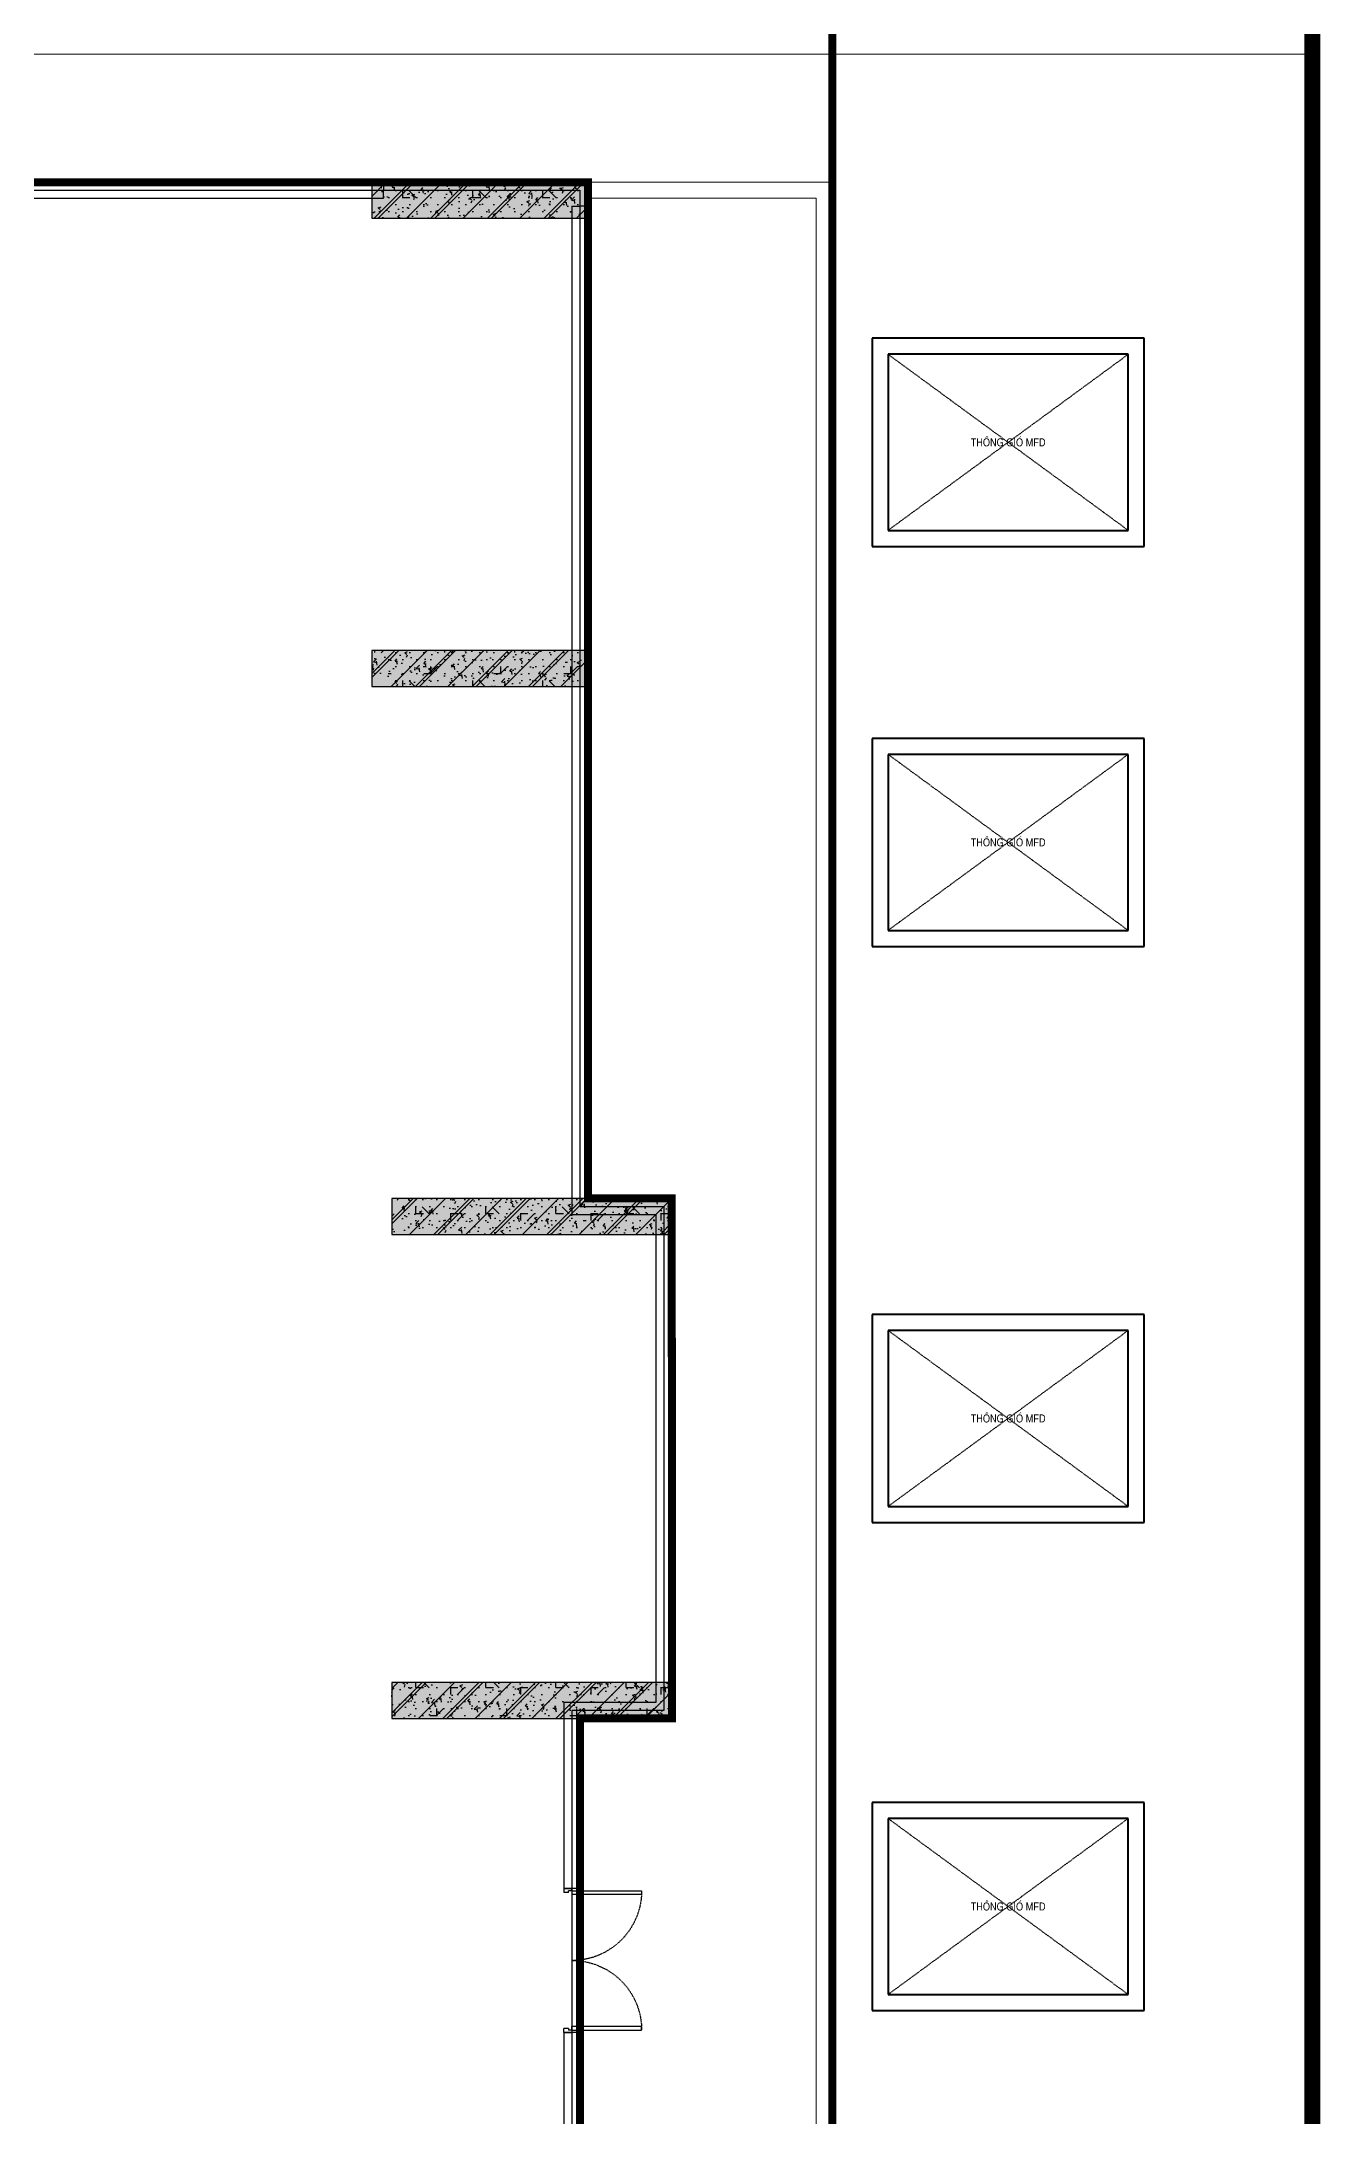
# Model space of a CAD drawing. Header units: millimetres. Extents: x 379264 to 1158416, y -283062 to 356890.
# Drawn here: x 1020393 to 1020713, y -4820 to -4302 of the extents above; entities that cross this region are included whole.
import ezdxf
from ezdxf.enums import TextEntityAlignment as Align

# ---------------------------------------------------------------- set-up
doc = ezdxf.new("R2010")
doc.units = ezdxf.units.MM
for name, pattern in [('keyplan TANG 1$0$Core 1A$0$Hidden10.5', [1.5, 1, -0.5]), ('keyplan TANG 1$0$mb tang 1 TWB$0$Hidden10.5', [1.5, 1, -0.5]), ('keyplan TANG 1$0$MB_Luoi truc$1$HTT Center', [13, 10, -1, 1, -1]), ('keyplan TANG 1$0$Ranh dat$0$HTT Divide', [18, 10, -2, 1, -2, 1, -2]), ('keyplan TANG 1$0$Ranh dat$0$HTT Hidden 21', [3, 2, -1])]:
    doc.linetypes.add(name, pattern=pattern)
for name, color, linetype in [('BLOCK C - CHI TIET THANG 9$0$DnW', 20, 'Continuous'), ('keyplan TANG 1$0$Concrete Line', 250, 'Continuous'), ('keyplan TANG 1$0$Door', 250, 'Continuous'), ('keyplan TANG 1$0$mb tang 1 TWB$0$Curtain Line', 250, 'Continuous'), ('keyplan TANG 1$0$mb tang 1 TWB$0$Door', 250, 'Continuous'), ('keyplan TANG 1$0$mb tang 1 TWB$0$Glass', 250, 'Continuous'), ('keyplan TANG 1$0$MB_Cot tang 1$0$Concrete Hatch', 250, 'Continuous'), ('keyplan TANG 1$0$MB_Cot tang 1$0$Concrete Line', 250, 'Continuous'), ('keyplan TANG 1$0$MB_Cot tang 1$0$Concrete Solid', 250, 'Continuous'), ('keyplan TANG 1$0$Opening Hidden', 250, 'keyplan TANG 1$0$Core 1A$0$Hidden10.5'), ('keyplan TANG 1$0$Opening Line', 250, 'Continuous'), ('keyplan TANG 1$0$Opening Text', 250, 'Continuous')]:
    doc.layers.add(name, color=color, linetype=linetype)
for name, color, linetype, lineweight in [('keyplan TANG 1$0$Hatch vat lieu', 250, 'Continuous', 5), ('keyplan TANG 1$0$MB_Luoi truc$1$Luoi Truc', 250, 'keyplan TANG 1$0$MB_Luoi truc$1$HTT Center', 9), ('keyplan TANG 1$0$Net cat Tuong', 250, 'Continuous', 40), ('keyplan TANG 1$0$Net Thay khac', 250, 'Continuous', 15), ('keyplan TANG 1$0$Net thay Tuong', 250, 'Continuous', 20), ('keyplan TANG 1$0$Ranh dat$0$CGXD', 250, 'keyplan TANG 1$0$Ranh dat$0$HTT Hidden 21', 40), ('keyplan TANG 1$0$Ranh dat$0$Ranh dat', 250, 'keyplan TANG 1$0$Ranh dat$0$HTT Divide', 40)]:
    doc.layers.add(name, color=color, linetype=linetype, lineweight=lineweight)
doc.styles.add('keyplan TANG 1$0$VNI-HelveC', font='VHELVCN_0.TTF')

# ---------------------------------------------------------------- blocks, each defined once
blk = doc.blocks.new('*U1375')
at = {"layer": 'keyplan TANG 1$0$Opening Hidden'}
for p, q in [((0, 0), (3000, 2200)), ((3000, 0), (0, 2200))]:
    blk.add_line(p, q, dxfattribs=at)
at = {"layer": 'keyplan TANG 1$0$Opening Line'}
blk.add_lwpolyline([(0, 0), (3000, 5.684341886080801e-14), (3000, 2200), (0, 2200)], close=True, dxfattribs=at)
at = {"layer": 'keyplan TANG 1$0$Opening Text', "style": 'keyplan TANG 1$0$VNI-HelveC'}
blk.add_attdef('OPENING', text='', height=100, dxfattribs=at).set_placement((1500, 1100.000000000007), align=Align.MIDDLE_CENTER)
blk = doc.blocks.new('keyplan TANG 1$0$A$Cec98b088')
at = {"layer": 'keyplan TANG 1$0$Net cat Tuong'}
for p, q in [((102050.0040354479, 151350.0000035691), (102050.0040354479, 148750.0000035691)), ((105450.0040354479, 151350.0000035691), (102050.0040354479, 151350.0000035691)), ((105450.0040354479, 148750.0000035691), (105450.0040354479, 151350.0000035691)), ((102250.0040354479, 151150.0000035691), (102250.0040354479, 148950.0000035691)), ((105250.0040354479, 151150.0000035691), (102250.0040354479, 151150.0000035691)), ((105250.0040354479, 148950.0000035691), (105250.0040354479, 151150.0000035691)), ((102250.0040354479, 148950.0000035691), (105250.0040354479, 148950.0000035691)), ((102050.0040354479, 148750.0000035691), (105450.0040354479, 148750.0000035691)), ((102050.0040354479, 146350.0000035691), (102050.0040354479, 143750.0000035691)), ((105450.0040354479, 146350.0000035691), (102050.0040354479, 146350.0000035691)), ((105450.0040354479, 143750.0000035691), (105450.0040354479, 146350.0000035691)), ((102250.0040354479, 146150.0000035691), (102250.0040354479, 143950.0000035691)), ((105250.0040354479, 146150.0000035691), (102250.0040354479, 146150.0000035691)), ((105250.0040354479, 143950.0000035691), (105250.0040354479, 146150.0000035691)), ((102250.0040354479, 143950.0000035691), (105250.0040354479, 143950.0000035691)), ((102050.0040354479, 143750.0000035691), (105450.0040354479, 143750.0000035691)), ((102050.0040354479, 139150.0000035691), (102050.0040354479, 136550.0000035691)), ((105450.0040354479, 139150.0000035691), (102050.0040354479, 139150.0000035691)), ((105450.0040354479, 136550.0000035691), (105450.0040354479, 139150.0000035691)), ((102250.0040354479, 138950.0000035691), (102250.0040354479, 136750.0000035691)), ((105250.0040354479, 138950.0000035691), (102250.0040354479, 138950.0000035691)), ((105250.0040354479, 136750.0000035691), (105250.0040354479, 138950.0000035691)), ((102250.0040354479, 136750.0000035691), (105250.0040354479, 136750.0000035691)), ((102050.0040354479, 136550.0000035691), (105450.0040354479, 136550.0000035691)), ((102050.0040354479, 133050.0000035691), (102050.0040354479, 130450.0000035691)), ((105450.0040354479, 133050.0000035691), (102050.0040354479, 133050.0000035691)), ((105450.0040354479, 130450.0000035691), (105450.0040354479, 133050.0000035691)), ((102250.0040354479, 132850.0000035691), (102250.0040354479, 130650.0000035691)), ((105250.0040354479, 132850.0000035691), (102250.0040354479, 132850.0000035691)), ((105250.0040354479, 130650.0000035691), (105250.0040354479, 132850.0000035691)), ((102250.0040354479, 130650.0000035691), (105250.0040354479, 130650.0000035691)), ((102050.0040354479, 130450.0000035691), (105450.0040354479, 130450.0000035691))]:
    blk.add_line(p, q, dxfattribs=at)
at = {"layer": 'keyplan TANG 1$0$Opening Line'}
for p in [(102250.0000002426, 148950.0000035691), (102250.0040354479, 143950.0000035691), (102250.0040354479, 136750.0000035691), (102250.0000002426, 130650.0000035691)]:
    blk.add_blockref('*U1375', p, dxfattribs=at).add_auto_attribs({'OPENING': 'THOÂNG GIOÙ MFD'})
blk = doc.blocks.new('keyplan TANG 1$0$mb tang 1 TWB$0$Door 1800-1')
at = {"color": 0, "linetype": 'ByBlock'}
for p, q in [((29.99999962575384, 100.0000000003201), (29.9999996257684, 970.0000000003201)), ((29.9999996257684, 970.0000000003201), (74.9999996257684, 970.0000000003201)), ((74.9999996257684, 970.0000000003201), (74.99999962575384, 100.0000000003201)), ((1724.999999999985, 970.0000000003201), (1725, 100.0000000003201)), ((1769.999999999985, 970.0000000003201), (1724.999999999985, 970.0000000003201)), ((1770, 100.0000000003201), (1769.999999999985, 970.0000000003201)), ((29.99999962575384, 100.0000000003201), (-3.742461558431387e-07, 100.000000000131)), ((-3.742461558431387e-07, 100.000000000131), (0, 0)), ((0, 0), (50, 4.074536263942719e-10)), ((29.99999962575384, 100.0000000003201), (29.99999979416316, 55.00000000033469)), ((29.99999962575384, 100.0000000003201), (74.99999962575384, 100.0000000003201)), ((49.99999979417771, 55.00000000046566), (29.99999979416316, 55.00000000033469)), ((49.99999979417771, 55.00000000046566), (50, 4.074536263942719e-10)), ((1770, 100.0000000003201), (1725, 100.0000000003201)), ((1749.999999831576, 55.00000000046566), (1769.999999831591, 55.00000000033469)), ((1749.999999831576, 55.00000000046566), (1749.999999625754, 4.074536263942719e-10)), ((1799.999999625754, 0), (1749.999999625754, 4.074536263942719e-10)), ((1770, 100.0000000003201), (1800, 100.000000000131)), ((1770, 100.0000000003201), (1769.999999831591, 55.00000000033469)), ((1800, 100.000000000131), (1799.999999625754, 0))]:
    blk.add_line(p, q, dxfattribs=at)
at = {"color": 0, "linetype": 'keyplan TANG 1$0$mb tang 1 TWB$0$Hidden10.5'}
for centre, start, end in [((29.99999962575384, 100.0000000003201), 0, 90), ((1770, 100.0000000003201), 90, 180)]:
    blk.add_arc(centre, 870.0000001871231, start, end, dxfattribs=at)
blk = doc.blocks.new('*U1408')
at = {"layer": 'keyplan TANG 1$0$mb tang 1 TWB$0$Door'}
blk.add_blockref('keyplan TANG 1$0$mb tang 1 TWB$0$Door 1800-1', (0, 0), dxfattribs=at)
blk = doc.blocks.new('*U1393')
at = {"layer": 'keyplan TANG 1$0$MB_Cot tang 1$0$Concrete Hatch'}
h = blk.add_hatch(dxfattribs=at)
h.set_pattern_fill('CONCRETE', color=256, scale=50, style=0, pattern_type=2)
h.set_pattern_definition([(45, (1850, -199.9999999999998), (-176.7766952966369, 176.7766952966369), []), (45, (1850, -149.9999999999998), (-353.5533905932737, 353.5533905932738), []), (49.99999999999999, (1850, -199.9999999999998), (358.6300913003767, -31.37606749129755), [37.5, -412.5]), (355, (1850, -199.9999999999998), (-69.3756668065, 376.0960668500059), [30, -330]), (100.4514, (1879.88584, -202.6146699999998), (289.2546908570108, 344.7197710304768), [31.870095, -350.571056]), (46.18420000000001, (1850, -99.99999999999983), (533.6205243128222, -82.75950716450905), [56.25, -618.75]), (96.6356, (1894.4683725, -106.8966534999998), (467.3313527743517, 487.0589354502209), [47.805144, -525.8565]), (351.1842, (1850, -99.99999999999983), (467.3309725668136, 487.0593004626623), [45, -495]), (21, (1900, -124.9999999999998), (298.4535260592309, -201.3094453326694), [37.5, -412.5]), (326.0000000000001, (1900, -124.9999999999998), (121.6576659607909, 362.5750225234265), [30, -330]), (71.4514, (1924.8711165, -141.7758029999998), (420.111314290745, 161.2652483549762), [31.870095, -350.571056]), (37.50000000000001, (1850, -199.9999999999998), (6.079927658645334, 166.4469269156558), [0, -326, 0, -335, 0, -331.25]), (7.499999999999999, (1850, -199.9999999999998), (131.5347687210743, 197.2058559411801), [0, -191, 0, -318.5, 0, -126.25]), (327.5, (1738.5, -199.9999999999998), (266.9112180862045, -11.2774358671899), [0, -125, 0, -390, 0, -517.5]), (317.5, (1688.5, -199.9999999999998), (291.5930846711931, 50.05249116615882), [0, -162.5, 0, -259, 0, -367.5]), (0, (2025, -24.99999999999983), (0, 875), [87.5, -787.5]), (0, (2287.5, 150.0000000000002), (0, 875), [87.5, -787.5]), (0, (2112.5, 500.0000000000002), (0, 875), [87.5, -350, 87.5, -350]), (90, (2025, -24.99999999999983), (-875, 5.35782974626967e-14), [87.5, -787.5]), (90, (2112.5, 500.0000000000002), (-875, 5.35782974626967e-14), [87.5, -787.5]), (90, (2375, 150.0000000000002), (-875, 5.35782974626967e-14), [87.5, -787.5]), (90, (2550, 412.5000000000002), (-875, 5.35782974626967e-14), [87.5, -787.5]), (135, (2112.5, -24.99999999999983), (-875.016357447105, 8.881784197001252e-14), [123.76, -1113.7]), (135, (2200, 500.0000000000002), (-875.016357447105, 8.881784197001252e-14), [123.76, -1113.7]), (45, (2287.5, 150.0000000000002), (8.881784197001252e-14, 875.016357447105), [123.76, -247.485, 123.76, -742.455]), (0, (1675, -199.9999999999998), (87.5, 87.5), [-175, 0])])
h.paths.add_polyline_path([(-400, 150), (-400, -299.9999999999998), (2300, -299.9999999999999), (2300, 150)])
at = {"layer": 'keyplan TANG 1$0$MB_Cot tang 1$0$Concrete Solid'}
blk.add_hatch(color=256, dxfattribs=at).paths.add_polyline_path([(-400, 150), (-400, -299.9999999999998), (2300, -299.9999999999999), (2300, 150)])
at = {"layer": 'keyplan TANG 1$0$MB_Cot tang 1$0$Concrete Line'}
blk.add_lwpolyline([(-400, 150), (-400, -299.9999999999998), (2300, -299.9999999999999), (2300, 150)], close=True, dxfattribs=at)
blk = doc.blocks.new('*U1394')
at = {"layer": 'keyplan TANG 1$0$MB_Cot tang 1$0$Concrete Hatch'}
h = blk.add_hatch(dxfattribs=at)
h.set_pattern_fill('CONCRETE', color=256, scale=50, style=0, pattern_type=2)
h.set_pattern_definition([(45, (1050, -299.9999999999999), (-176.7766952966369, 176.7766952966369), []), (45, (1050, -249.9999999999999), (-353.5533905932737, 353.5533905932738), []), (49.99999999999999, (1050, -299.9999999999999), (358.6300913003767, -31.37606749129755), [37.5, -412.5]), (355, (1050, -299.9999999999999), (-69.3756668065, 376.0960668500059), [30, -330]), (100.4514, (1079.88584, -302.6146699999999), (289.2546908570108, 344.7197710304768), [31.870095, -350.571056]), (46.18420000000001, (1050, -199.9999999999999), (533.6205243128222, -82.75950716450905), [56.25, -618.75]), (96.6356, (1094.4683725, -206.8966534999999), (467.3313527743517, 487.0589354502209), [47.805144, -525.8565]), (351.1842, (1050, -199.9999999999999), (467.3309725668136, 487.0593004626623), [45, -495]), (21, (1100, -224.9999999999999), (298.4535260592309, -201.3094453326694), [37.5, -412.5]), (326.0000000000001, (1100, -224.9999999999999), (121.6576659607909, 362.5750225234265), [30, -330]), (71.4514, (1124.8711165, -241.7758029999999), (420.111314290745, 161.2652483549762), [31.870095, -350.571056]), (37.50000000000001, (1050, -299.9999999999999), (6.079927658645334, 166.4469269156558), [0, -326, 0, -335, 0, -331.25]), (7.499999999999999, (1050, -299.9999999999999), (131.5347687210743, 197.2058559411801), [0, -191, 0, -318.5, 0, -126.25]), (327.5, (938.5000000000002, -299.9999999999999), (266.9112180862045, -11.2774358671899), [0, -125, 0, -390, 0, -517.5]), (317.5, (888.5000000000002, -299.9999999999999), (291.5930846711931, 50.05249116615882), [0, -162.5, 0, -259, 0, -367.5]), (0, (1225, -124.9999999999999), (0, 875), [87.5, -787.5]), (0, (1487.5, 50.00000000000011), (0, 875), [87.5, -787.5]), (0, (1312.5, 400.0000000000001), (0, 875), [87.5, -350, 87.5, -350]), (90, (1225, -124.9999999999999), (-875, 5.35782974626967e-14), [87.5, -787.5]), (90, (1312.5, 400.0000000000001), (-875, 5.35782974626967e-14), [87.5, -787.5]), (90, (1575, 50.00000000000011), (-875, 5.35782974626967e-14), [87.5, -787.5]), (90, (1750, 312.5000000000001), (-875, 5.35782974626967e-14), [87.5, -787.5]), (135, (1312.5, -124.9999999999999), (-875.016357447105, 8.881784197001252e-14), [123.76, -1113.7]), (135, (1400, 400.0000000000001), (-875.016357447105, 8.881784197001252e-14), [123.76, -1113.7]), (45, (1487.5, 50.00000000000011), (8.881784197001252e-14, 875.016357447105), [123.76, -247.485, 123.76, -742.455]), (0, (875.0000000000002, -299.9999999999999), (87.5, 87.5), [-175, 0])])
h.paths.add_polyline_path([(-1200, 100), (-1200, -349.9999999999999), (2300, -350), (2300, 100)])
at = {"layer": 'keyplan TANG 1$0$MB_Cot tang 1$0$Concrete Solid'}
blk.add_hatch(color=256, dxfattribs=at).paths.add_polyline_path([(-1200, 100), (-1200, -349.9999999999999), (2300, -350), (2300, 100)])
at = {"layer": 'keyplan TANG 1$0$MB_Cot tang 1$0$Concrete Line'}
blk.add_lwpolyline([(-1200, 100), (-1200, -349.9999999999999), (2300, -350), (2300, 100)], close=True, dxfattribs=at)
blk = doc.blocks.new('*U1395')
at = {"layer": 'keyplan TANG 1$0$MB_Cot tang 1$0$Concrete Hatch'}
h = blk.add_hatch(dxfattribs=at)
h.set_pattern_fill('CONCRETE', color=256, scale=50, style=0, pattern_type=2)
h.set_pattern_definition([(45, (1050, -99.99999999999986), (-176.7766952966369, 176.7766952966369), []), (45, (1050, -49.99999999999986), (-353.5533905932737, 353.5533905932738), []), (49.99999999999999, (1050, -99.99999999999986), (358.6300913003767, -31.37606749129755), [37.5, -412.5]), (355, (1050, -99.99999999999986), (-69.3756668065, 376.0960668500059), [30, -330]), (100.4514, (1079.88584, -102.6146699999998), (289.2546908570108, 344.7197710304768), [31.870095, -350.571056]), (46.18420000000001, (1050, 1.4210854715202e-13), (533.6205243128222, -82.75950716450905), [56.25, -618.75]), (96.6356, (1094.4683725, -6.896653499999871), (467.3313527743517, 487.0589354502209), [47.805144, -525.8565]), (351.1842, (1050, 1.4210854715202e-13), (467.3309725668136, 487.0593004626623), [45, -495]), (21, (1100, -24.99999999999986), (298.4535260592309, -201.3094453326694), [37.5, -412.5]), (326.0000000000001, (1100, -24.99999999999986), (121.6576659607909, 362.5750225234265), [30, -330]), (71.4514, (1124.8711165, -41.77580299999985), (420.111314290745, 161.2652483549762), [31.870095, -350.571056]), (37.50000000000001, (1050, -99.99999999999986), (6.079927658645334, 166.4469269156558), [0, -326, 0, -335, 0, -331.25]), (7.499999999999999, (1050, -99.99999999999986), (131.5347687210743, 197.2058559411801), [0, -191, 0, -318.5, 0, -126.25]), (327.5, (938.5000000000002, -99.99999999999986), (266.9112180862045, -11.2774358671899), [0, -125, 0, -390, 0, -517.5]), (317.5, (888.5000000000002, -99.99999999999986), (291.5930846711931, 50.05249116615882), [0, -162.5, 0, -259, 0, -367.5]), (0, (1225, 75.00000000000014), (0, 875), [87.5, -787.5]), (0, (1487.5, 250.0000000000001), (0, 875), [87.5, -787.5]), (0, (1312.5, 600.0000000000001), (0, 875), [87.5, -350, 87.5, -350]), (90, (1225, 75.00000000000014), (-875, 5.35782974626967e-14), [87.5, -787.5]), (90, (1312.5, 600.0000000000001), (-875, 5.35782974626967e-14), [87.5, -787.5]), (90, (1575, 250.0000000000001), (-875, 5.35782974626967e-14), [87.5, -787.5]), (90, (1750, 512.5000000000001), (-875, 5.35782974626967e-14), [87.5, -787.5]), (135, (1312.5, 75.00000000000014), (-875.016357447105, 8.881784197001252e-14), [123.76, -1113.7]), (135, (1400, 600.0000000000001), (-875.016357447105, 8.881784197001252e-14), [123.76, -1113.7]), (45, (1487.5, 250.0000000000001), (8.881784197001252e-14, 875.016357447105), [123.76, -247.485, 123.76, -742.455]), (0, (875.0000000000002, -99.99999999999986), (87.5, 87.5), [-175, 0])])
h.paths.add_polyline_path([(-1200, 200), (-1200, -249.9999999999999), (2300, -250), (2300, 200)])
at = {"layer": 'keyplan TANG 1$0$MB_Cot tang 1$0$Concrete Solid'}
blk.add_hatch(color=256, dxfattribs=at).paths.add_polyline_path([(-1200, 200), (-1200, -249.9999999999999), (2300, -250), (2300, 200)])
at = {"layer": 'keyplan TANG 1$0$MB_Cot tang 1$0$Concrete Line'}
blk.add_lwpolyline([(-1200, 200), (-1200, -249.9999999999999), (2300, -250), (2300, 200)], close=True, dxfattribs=at)
blk = doc.blocks.new('keyplan TANG 1')
at = {"color": 7, "const_width": 100}
blk.add_lwpolyline([(76850.00000000146, 128825.0000012901), (76850.00000000102, 136500.0000023285), (77898.45461165837, 136500.0000023284), (77898.45461165837, 145899.9999999999), (76850.00000000105, 145899.9999999999), (76850.00000000105, 153300.0000088456), (87550, 153300.0000088456), (87550, 150600.0000088456), (87325, 150600.0000088456), (87325, 148400.0000025484), (89098.45461165832, 148400.0000025484), (89098.45461352073, 153300.0000056996), (98500.00000011947, 153300.0000056996), (98500.00000012512, 140600.0000088456), (99548.45461165824, 140600.0000088456), (99550.00000011947, 134100.0000088456), (98401.54538834281, 134100.0000088456), (98401.54538834281, 128050.0000088458)], dxfattribs=at)
at = {"layer": 'keyplan TANG 1$0$Door'}
blk.add_line((98401.5453883428, 131975.0000086587), (98401.5453883428, 130149.9975938711), dxfattribs=at)
at = {"layer": 'keyplan TANG 1$0$Hatch vat lieu'}
blk.add_lwpolyline([(109349.8483798821, -13999.98268984523), (109349.5903824269, 42637.13910042669, 0.1989117909172796), (107650.8001280504, 46738.34159603139), (103168.861177274, 51220.25959671056, -0.1988939355264564), (101352.912990938, 55603.87768203064), (101351.9884827284, 67603.43737283116, -0.1989309245650988), (103167.9182883246, 71987.94624309614), (107650.6445198833, 76470.68910999577, 0.19891306903284), (109349.4175791755, 80571.92725168241), (109349.0835498584, 153900.0127572828, 0.4142122281650553), (106549.0835498872, 156700.0000025232), (88996.7541023586, 156700.0000025232, 0.414213562373095), (87196.7541023586, 154900.0000025232, 0.414213562373095)], format="xyb", dxfattribs=at)
for points in [[(102050.0040354479, 151350.0000035689), (105450.0040354479, 151350.0000035689), (105450.0040354479, 148750.0000035689), (102050.0040354479, 148750.0000035689)], [(102050.0040354479, 146350.0000035689), (105450.0040354479, 146350.0000035689), (105450.0040354479, 143750.0000035689), (102050.0040354479, 143750.0000035689)], [(102050.0040354479, 139150.0000035689), (105450.0040354479, 139150.0000035689), (105450.0040354479, 136550.0000035689), (102050.0040354479, 136550.0000035689)], [(102050.0040354479, 133050.0000035689), (105450.0040354479, 133050.0000035689), (105450.0040354479, 130450.0000035689), (102050.0040354479, 130450.0000035689)]]:
    blk.add_lwpolyline(points, close=True, dxfattribs=at)
at = {"layer": 'keyplan TANG 1$0$mb tang 1 TWB$0$Curtain Line'}
for p, q in [((89098.45461165832, 153300.0000056996), (89098.45461162031, 153200.0000056996)), ((89098.45461165832, 153300.0000056996), (95946.7541023586, 153300.0000030966)), ((95946.7541023586, 153300.0000030966), (95946.75410232058, 153200.0000030966)), ((89098.4546115823, 153100.0000056996), (89098.45461162031, 153200.0000056996)), ((89098.4546115823, 153100.0000056996), (95946.75410228258, 153100.0000030966)), ((95946.75410228258, 153100.0000030966), (95946.75410232058, 153200.0000030966)), ((98298.45461165835, 153000.0002347532), (98398.45461165835, 153000.0002347532)), ((98298.45461165835, 153000.0002347532), (98298.45461165835, 140400.0000088461)), ((98498.45461165835, 153000.0002347532), (98398.45461165835, 153000.0002347532)), ((98498.45461165835, 153000.0002347532), (98498.45461165835, 140600.0000088461)), ((98498.45461165835, 140600.0000088461), (99548.45461165824, 140600.0000088461)), ((99548.45461165824, 140600.0000088461), (99548.45461165882, 134100.0000088459)), ((98298.45461165835, 140400.0000088461), (99348.45461165824, 140400.0000088461)), ((99348.45461165824, 140400.0000088461), (99348.45461165882, 134300.00000884588)), ((99348.45461165882, 134300.00000884588), (98201.54538834281, 134300.00000884576)), ((98201.54538834281, 134300.00000884576), (98201.54538834281, 131975.0000088458)), ((99548.45461165882, 134100.0000088459), (98401.54538834281, 134100.0000088458)), ((98401.54538834281, 134100.0000088458), (98401.54538834281, 131975.0000088458)), ((98201.54538834281, 131975.0000088458), (98301.54538834281, 131975.0000088458)), ((98401.54538834281, 131975.0000088458), (98301.54538834281, 131975.0000088458)), ((98201.54538834281, 130175.0000086587), (98301.54538834281, 130175.0000086587)), ((98201.54538834281, 130175.0000086587), (98201.54538834281, 127850.00000884582)), ((98401.54538834281, 130175.0000086587), (98301.54538834281, 130175.0000086587)), ((98401.54538834281, 130175.0000086587), (98401.54538834281, 128050.0000088458)), ((98401.54538834281, 128050.0000088458), (99548.45461165835, 128050.0000088457)), ((99548.45461165835, 128050.0000088457), (99548.45461165824, 121625.0000000001)), ((98201.54538834281, 127850.00000884582), (99348.45461165835, 127850.00000884572)), ((99348.45461165835, 127850.00000884572), (99348.45461165824, 121625.0000000001)), ((99348.45461165847, 121750.00000884592), (93700.00000000093, 121750.00000884621)), ((93700.00000000093, 121750.00000884621), (93700.00000000081, 118350.0000088458)), ((99348.45461165824, 121625.0000000001), (99348.45461165847, 121750.00000884592)), ((99548.45461165847, 121550.0000088459), (93900.00000000093, 121550.0000088462)), ((93900.00000000093, 121550.0000088462), (93900.00000000081, 118550.0000088458)), ((99548.45461165824, 121625.0000000001), (99548.45461165847, 121550.0000088459)), ((93900.00000000081, 118550.0000088458), (99548.45461165824, 118550.0000088459)), ((99548.45461165824, 118550.0000088459), (99548.45461165824, 112050.0000088458)), ((93700.00000000081, 118350.0000088458), (99348.45461165824, 118350.0000088459)), ((99348.45461165824, 118350.0000088459), (99348.45461165824, 112250.0000088458)), ((99348.45461165824, 112250.0000088458), (98201.54538834305, 112250.0000088458)), ((98201.54538834305, 112250.0000088458), (98201.54538834305, 105800.0000088458)), ((99548.45461165824, 112050.0000088458), (98401.54538834305, 112050.0000088458)), ((98401.54538834305, 112050.0000088458), (98401.54538834305, 106000.0000088458)), ((98401.54538834305, 106000.0000088458), (99548.45461165847, 106000.0000088458)), ((99548.45461165847, 106000.0000088458), (99548.45461165812, 99500.00000884582)), ((98201.54538834305, 105800.0000088458), (99348.45461165847, 105800.0000088458)), ((99348.45461165847, 105800.0000088458), (99348.45461165812, 99700.00000884583)), ((99348.45461165812, 99700.00000884583), (93701.54538834293, 99700.00000884607)), ((93701.54538834293, 99700.00000884607), (93701.54538834293, 96300.00000884593)), ((99548.45461165812, 99500.00000884582), (93901.54538834293, 99500.00000884605)), ((93901.54538834293, 99500.00000884605), (93901.54538834293, 96500.00000884593)), ((93901.54538834293, 96500.00000884593), (99548.45461165824, 96500.00000884593)), ((99548.45461165824, 96500.00000884593), (99548.45461165824, 90000.00000884582)), ((93701.54538834293, 96300.00000884593), (99348.45461165824, 96300.00000884593)), ((99348.45461165824, 96300.00000884593), (99348.45461165824, 90200.00000884582)), ((99348.45461165824, 90200.00000884582), (98201.54538834305, 90200.00000884582)), ((98201.54538834305, 90200.00000884582), (98201.54538834305, 87875.00000884582)), ((99548.45461165824, 90000.00000884582), (98401.54538834305, 90000.00000884582)), ((98401.54538834305, 90000.00000884582), (98401.54538834305, 87875.00000884582)), ((98201.54538834305, 87875.00000884582), (98301.54538834305, 87875.00000884582)), ((98401.54538834305, 87875.00000884582), (98301.54538834305, 87875.00000884582))]:
    blk.add_line(p, q, dxfattribs=at)
at = {"layer": 'keyplan TANG 1$0$mb tang 1 TWB$0$Door'}
blk.add_line((98401.5453883428, 131975.0000086587), (98401.5453883428, 130149.9975938711), dxfattribs=at)
at = {"layer": 'keyplan TANG 1$0$mb tang 1 TWB$0$Glass'}
for p, q in [((89098.45461165832, 153300.0000056996), (89098.45461165832, 153250.0000056996)), ((89098.45461165832, 153300.0000056996), (98500.00000011947, 153300.0000056996)), ((98500.00000011947, 153300.0000056996), (98500.00000011947, 140600.0000088456)), ((89098.45461165832, 153200.0000056996), (89098.45461165832, 153250.0000056996)), ((89098.45461165832, 153200.0000056996), (98400.00000011947, 153200.0000056996)), ((98400.00000011947, 153200.0000056996), (98400.00000011947, 140500.00000884556)), ((98500.00000011947, 140600.0000088456), (99548.45461165824, 140600.0000088461)), ((99548.45461165824, 140600.0000088461), (99550.00000011947, 134100.0000088456)), ((98400.00000011947, 140500.00000884556), (99448.47838403903, 140500.00000884605)), ((99448.47838403903, 140500.00000884605), (99449.97622208607, 134200.0000088456)), ((99449.97622208607, 134200.0000088456), (98301.54538834281, 134200.0000088456)), ((98301.54538834281, 134200.0000088456), (98301.54538834281, 128100.0000088458)), ((99550.00000011947, 134100.0000088456), (98401.54538834281, 134100.0000088456)), ((98401.54538834281, 134100.0000088456), (98401.54538834281, 128100.0000088458)), ((98301.54538834281, 128100.0000088458), (98301.54538834281, 127950.0000088456)), ((98301.54538834281, 127950.0000088456), (99450.00000011947, 127950.0000088456)), ((98401.54538834281, 128100.0000088458), (98401.54538834281, 128050.0000088456)), ((98401.54538834281, 128050.0000088456), (99550.00000011947, 128050.0000088456)), ((99450.00000011947, 127950.0000088456), (99450.00000011947, 121650.0000088456)), ((99550.00000011947, 128050.0000088456), (99550.00000011947, 121550.0000088456)), ((99450.00000011947, 121650.0000088456), (93800.00000000093, 121650.0000088458)), ((93800.00000000093, 121650.0000088458), (93800.00000000099, 118450.0000088458)), ((99550.00000011947, 121550.0000088456), (93900.00000000093, 121550.0000088458)), ((93900.00000000093, 121550.0000088458), (93900.00000000099, 118550.0000088458)), ((93900.00000000099, 118550.0000088458), (99548.45461165824, 118550.0000088459)), ((99548.45461165824, 118550.0000088459), (99548.45461165824, 112050.0000088456)), ((93800.00000000099, 118450.0000088458), (99448.45461165824, 118450.0000088459)), ((99448.45461165824, 118450.0000088459), (99448.45461165824, 112150.0000088456)), ((99448.45461165824, 112150.0000088456), (98301.54538834305, 112150.0000088456)), ((98301.54538834305, 112150.0000088456), (98301.54538834305, 105900.0000088456)), ((99548.45461165824, 112050.0000088456), (98401.54538834305, 112050.0000088456)), ((98401.54538834305, 112050.0000088456), (98401.54538834305, 106000.0000088456)), ((98301.54538834305, 105900.0000088456), (99448.45461165847, 105900.0000088455)), ((98401.54538834305, 106000.0000088456), (99548.45461165847, 106000.0000088455)), ((99448.45461165847, 105900.0000088455), (99448.45461165812, 99600.00000884582)), ((99548.45461165847, 106000.0000088455), (99548.45461165812, 99500.00000884582)), ((99448.45461165812, 99600.00000884582), (93801.54538834293, 99600.00000884582)), ((93801.54538834293, 99600.00000884582), (93801.54538834293, 96400.00000884593)), ((99548.45461165812, 99500.00000884582), (93901.54538834293, 99500.00000884582)), ((93901.54538834293, 99500.00000884582), (93901.54538834293, 96500.00000884593)), ((93901.54538834293, 96500.00000884593), (99548.45461165824, 96500.00000884559)), ((99548.45461165824, 96500.00000884559), (99548.45461165824, 90400.00000884559)), ((93801.54538834293, 96400.00000884593), (99448.45461165824, 96400.00000884559)), ((99448.45461165824, 96400.00000884559), (99448.45461165824, 90400.00000884559)), ((99448.45461165824, 90400.00000884559), (99498.45461165824, 90400.00000884559)), ((99548.45461165824, 90400.00000884559), (99498.45461165824, 90400.00000884559))]:
    blk.add_line(p, q, dxfattribs=at)
at = {"layer": 'keyplan TANG 1$0$MB_Luoi truc$1$Luoi Truc'}
blk.add_line((101550.0000001195, -11999.99999987916), (101550.0000001195, 163996.8385842984), dxfattribs=at)
at = {"layer": 'keyplan TANG 1$0$Net Thay khac'}
blk.add_lwpolyline([(109549.84837988, -13999.98177879059), (109549.5903824248, 42637.14001148095, 0.1989117909172796), (107792.2211537596, 46879.76328279599), (103310.2822029845, 51361.68128347385, -0.1988939355264565), (101552.9129904014, 55603.89233378263), (101551.9884821348, 67603.45278186665, -0.1989309245650994), (103309.3399069564, 71846.52514925382), (107792.0661385263, 76329.26801616466, 0.19891306903284), (109549.4175791735, 80571.92816273798), (109549.0835498563, 153900.0136683371, 0.4142122281650546), (106549.0835498875, 156900.0000025232), (88996.7541023586, 156900.0000025232, 0.414213562373095), (86996.7541023586, 154900.0000025232)], format="xyb", dxfattribs=at)
at = {"layer": 'keyplan TANG 1$0$Net thay Tuong'}
for p, q in [((101350.0000001195, 153099.9713027554), (98498.45461165835, 153100.0171365506)), ((101350.0000001195, 72976.03198126482), (101350.0000001195, 153099.9713027554))]:
    blk.add_line(p, q, dxfattribs=at)
for points in [[(86996.754127032, 154900.3141576179), (107552.5218747883, 154899.9837582305), (107551.3152450622, 78922.3271555017)], [(98498.45461165835, 153300.0171365765), (101550.0000001195, 153299.9680881177), (101550.0000001195, 72893.45748304913)]]:
    blk.add_lwpolyline(points, dxfattribs=at)
at = {"layer": 'keyplan TANG 1$0$Ranh dat$0$CGXD', "ltscale": 0.1, "const_width": 99.99999999999987}
blk.add_lwpolyline([(-120672.6085753441, -1999.999999165535), (101549.9999992847, -1999.999999403954), (101552.6037964821, 159996.8385541439), (-8354.52076458931, 159998.1233597398), (-8358.646733760834, 83058.68978583813)], dxfattribs=at)
at = {"layer": 'keyplan TANG 1$0$Ranh dat$0$Ranh dat', "ltscale": 0.1, "const_width": 199.9999999999999}
blk.add_lwpolyline([(107552.6680879593, 163996.7684141397), (107549.8392677307, -11999.99999952316), (-120672.6085753441, -11999.99999928474), (-121036.9114780426, 70001.20354908705), (-12359.34739804268, 69993.09698444605), (-12354.30626320839, 163998.1701167822), (107552.6680879593, 163996.7684141397)], close=True, dxfattribs=at)
at = {"layer": 'keyplan TANG 1$0$Concrete Line'}
blk.add_blockref('keyplan TANG 1$0$A$Cec98b088', (0, -1.091393642127514e-10), dxfattribs=at)
at = {"layer": 'keyplan TANG 1$0$mb tang 1 TWB$0$Door', "xscale": -1, "rotation": 270}
blk.add_blockref('*U1408', (98201.5453883428, 130175.0000090329), dxfattribs=at)
at = {"layer": 'keyplan TANG 1$0$MB_Cot tang 1$0$Concrete Line'}
for name, p in [('*U1393', (96200.00000011944, 153150.0000088456)), ('*U1393', (96200.00000011944, 147300.0000088456)), ('*U1394', (97250.00000011947, 140500.0000088458)), ('*U1395', (97250.00000011944, 134350.0000088456))]:
    blk.add_blockref(name, p, dxfattribs=at)

msp = doc.modelspace()

# ---------------------------------------------------------------- block references
at = {"layer": 'BLOCK C - CHI TIET THANG 9$0$DnW', "xscale": 0.02, "yscale": 0.02, "zscale": 0.02}
msp.add_blockref('keyplan TANG 1', (1018559.225811963, -7402.719552127121), dxfattribs=at)

doc.saveas('drawing.dxf')
